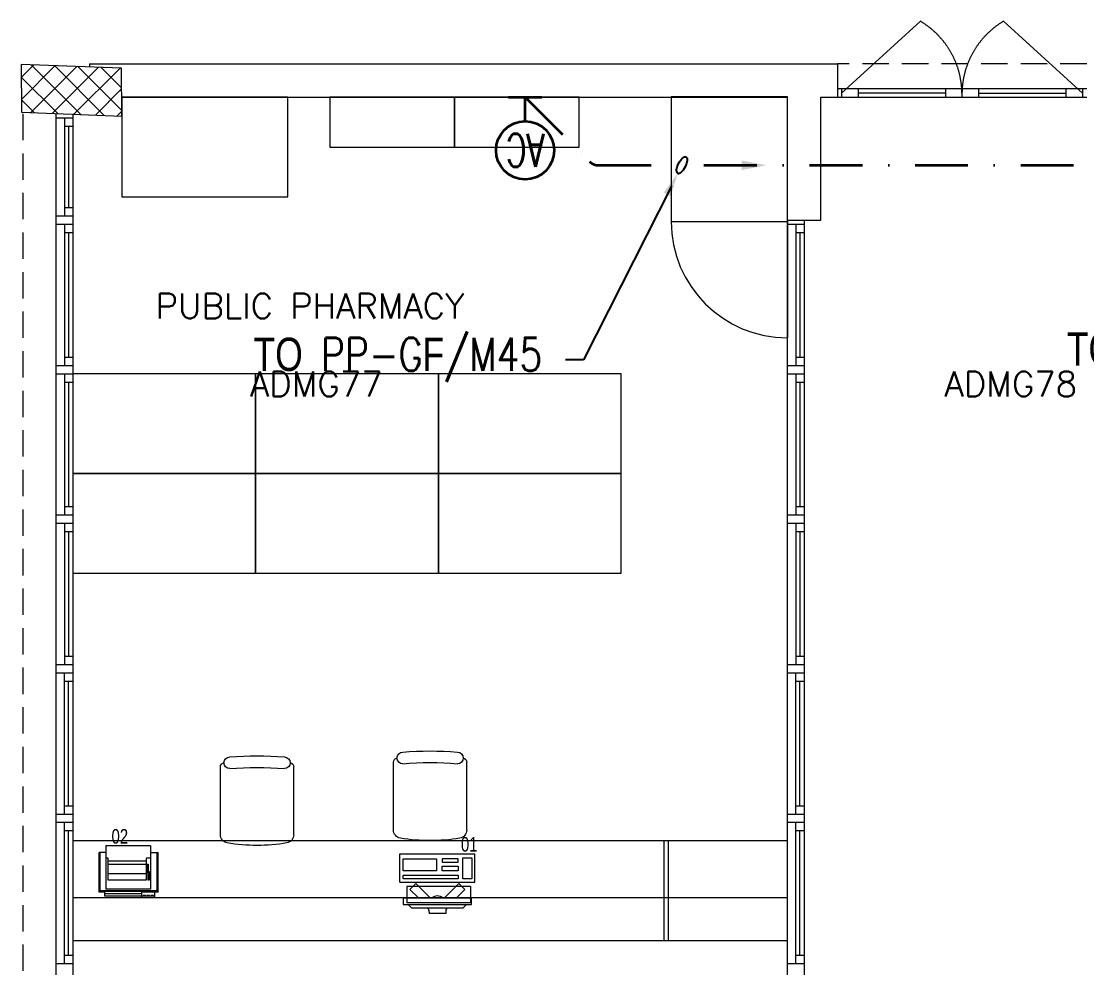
# Model space of a CAD drawing. Header units: inches. Extents: x -12418 to 242017, y -29325 to 19878.
# Drawn here: x -1981 to 4428, y 3363 to 9059 of the extents above; entities that cross this region are included whole.
import ezdxf
from ezdxf import colors
from ezdxf.entities.mleader import LeaderData, LeaderLine
from ezdxf.enums import TextEntityAlignment as Align
from ezdxf.math import Vec2, Vec3

# ---------------------------------------------------------------- set-up
doc = ezdxf.new("R2010")
doc.units = ezdxf.units.IN
doc.header["$LTSCALE"] = 25
doc.header["$MEASUREMENT"] = 0
for name, pattern in [('00-Ground Floor$0$DASHED', [0.75, 0.5, -0.25]), ('00-Ground Floor$0$HIDDEN', [9.525, 6.35, -3.175]), ('DASHDOT', [25.4, 12.7, -6.35, 0, -6.35]), ('HIDDEN', [9.525, 6.35, -3.175])]:
    doc.linetypes.add(name, pattern=pattern)
doc.layers.get('0').update_dxf_attribs({"color": 8})
for name, color, linetype, lineweight in [('00-Ground Floor$0$72_EGR_BASE_TEXT', 252, 'Continuous', 5), ('00-Ground Floor$0$72_EGR_EQP_TAG', 142, 'Continuous', 5), ('00-Ground Floor$0$Aluminum', 251, 'Continuous', 5), ('00-Ground Floor$0$C-HYDR-CTCH', 251, 'Continuous', 5), ('00-Ground Floor$0$Hatch', 254, 'Continuous', 5), ('00-Ground Floor$0$LOADING', 253, 'Continuous', 5), ('00-Ground Floor$0$Proj', 251, 'Continuous', 5), ('00-Ground Floor$0$Walls', 251, 'Continuous', 5), ('E-LITE-CIRC', 6, 'Continuous', 25), ('E-LITE-CLNG-CNDT', 6, 'DASHDOT', 35), ('E-POWR-CIRC-NUMB', 6, 'Continuous', 25), ('E-POWR-CLNG-CNDT', 6, 'DASHDOT', 35), ('E-POWR-FLOR-CNDT @ 100', 6, 'HIDDEN', 25), ('E-POWR-WALL @ 100', 4, 'Continuous', 35)]:
    doc.layers.add(name, color=color, linetype=linetype, lineweight=lineweight)
doc.layers.add('E-POWR-IDEN', color=101, linetype='Continuous')
doc.styles.add('00-Ground Floor$0$SIMPLEX', font='SIMPLEX.shx', dxfattribs={"height": 150})
doc.styles.add('00-Ground Floor$0$X3G_ENTITY_257CFD', font='swisscl.ttf', dxfattribs={"height": 200})
doc.styles.add('DC_Simplex', font='SIMPLEX.shx', dxfattribs={"width": 0.7})

# ---------------------------------------------------------------- blocks, each defined once
blk = doc.blocks.new('00-Ground Floor$0$GF21021-P')
for p, q in [((-0.2207, 0.4756), (-0.2207, 0.0675)), ((0.2205, 0.4756), (0.2205, 0.0675))]:
    blk.add_line(p, q)
for centre, radius, start, end in [((-0.1707, 0.4756), 0.05, 99.63288, 180), ((-0.0001, -0.5295), 1.0695, 80.36712, 99.63288), ((0.1705, 0.4756), 0.05, 0, 80.36712), ((-0.1957, 0.0675), 0.025, 180, 261.47208), ((-0.1643, 0.0425), 0.0351, 90, 270), ((0, 1.8467), 1.7767, 264.69456, 275.30527), ((0.1641, 0.0425), 0.0351, 270, 90), ((0.1955, 0.0675), 0.025, 278.52792, 0), ((0, 1.8314), 1.8314, 264.85322, 275.14698)]:
    blk.add_arc(centre, radius, start, end)
blk = doc.blocks.new('00-Ground Floor$0$Refrigerator')
at = {"layer": '00-Ground Floor$0$LOADING'}
blk.add_line((-146949.8, -95141.2), (-146949.8, -95841.2), dxfattribs=at)
blk.add_lwpolyline([(-147649.8, -94391.2), (-147649.8, -95141.2), (-146949.8, -95141.2), (-146949.8, -94391.2), (-147649.8, -94391.2)], dxfattribs=at)
blk.add_arc((-146949.8, -95141.2), 700, 180, 270, dxfattribs=at)
blk = doc.blocks.new('00-Ground Floor$0$ITPPLT2C-P')
at = {"color": 0}
for p, q in [((0, 0), (0, -0.2262)), ((0.0252, 0), (0, 0)), ((0.0139, 0), (0.0139, -0.2262)), ((0.0252, 0), (0.0139, 0)), ((0.0229, 0.0318), (0.2618, 0.0318)), ((0.0304, 0.0256), (0.0229, 0.0318)), ((0.0229, 0), (0.0229, 0.0318)), ((0.0252, -0.2262), (0.0252, 0)), ((0.0304, -0.3182), (0.0304, 0.0256)), ((0.0304, 0.0256), (0.2618, 0.0256)), ((0.2618, -0.0096), (0.2618, 0.0318)), ((0.0401, -0.2769), (0.0401, -0.0096)), ((0.3, -0.0096), (0.0401, -0.0096)), ((0.0939, -0.2515), (0.0939, -0.0222)), ((0.0939, -0.0222), (0.2274, -0.0222)), ((0.1321, -0.2515), (0.1321, -0.0222)), ((0.1894, -0.2515), (0.1894, -0.0222)), ((0.2082, -0.2515), (0.2082, -0.0222)), ((0.2274, -0.0222), (0.2274, -0.0096)), ((0.3, -0.2769), (0.3, -0.0096)), ((-0.0091, -0.2262), (0.0267, -0.2262)), ((-0.0091, -0.3023), (-0.0091, -0.2262)), ((-0.0087, -0.2262), (0.0236, -0.2262)), ((-0.0087, -0.3023), (-0.0087, -0.2262)), ((0, -0.2262), (0.0252, -0.2262)), ((0.0023, -0.2495), (0.0023, -0.2334)), ((0.0023, -0.2334), (0.0045, -0.2334)), ((0.0045, -0.2495), (0.0023, -0.2495)), ((0.0023, -0.2721), (0.0023, -0.2562)), ((0.0023, -0.2562), (0.0045, -0.2562)), ((0.0045, -0.2334), (0.0045, -0.2495)), ((0.0045, -0.2562), (0.0045, -0.2721)), ((0.0139, -0.2262), (0.0252, -0.2262)), ((0.0236, -0.2262), (0.0236, -0.3023)), ((0.0267, -0.2262), (0.0267, -0.3023)), ((0.2274, -0.2515), (0.0939, -0.2515)), ((0.2274, -0.2769), (0.2274, -0.2515)), ((0.0267, -0.3023), (-0.0091, -0.3023)), ((0.0236, -0.3023), (-0.0087, -0.3023)), ((0.0045, -0.2721), (0.0023, -0.2721)), ((0.0023, -0.295), (0.0023, -0.2793)), ((0.0023, -0.2793), (0.0045, -0.2793)), ((0.0045, -0.295), (0.0023, -0.295)), ((0.0045, -0.2793), (0.0045, -0.295)), ((0.0229, -0.3246), (0.0229, -0.3023)), ((0.0304, -0.3182), (0.0229, -0.3246)), ((0.0304, -0.3182), (0.2618, -0.3182)), ((0.3, -0.2769), (0.0401, -0.2769)), ((0.0947, -0.2701), (0.0947, -0.2641)), ((0.0947, -0.2641), (0.1395, -0.2641)), ((0.1457, -0.2701), (0.0947, -0.2701)), ((0.1395, -0.2575), (0.19, -0.2575)), ((0.1395, -0.2641), (0.1395, -0.2575)), ((0.19, -0.2641), (0.1457, -0.2641)), ((0.1457, -0.2641), (0.1457, -0.2701)), ((0.19, -0.2575), (0.19, -0.2641)), ((0.2618, -0.2769), (0.2618, -0.3246)), ((0.0229, -0.3246), (0.2618, -0.3246))]:
    blk.add_line(p, q, dxfattribs=at)
blk = doc.blocks.new('00-Ground Floor$0$ITCWLS1-P')
at = {"layer": '00-Ground Floor$0$LOADING'}
for p, q in [((-0.17, 0.45), (-0.17, 0)), ((-0.17, 0.45), (0, 0.45)), ((0, 0.45), (0, 0)), ((-0.3251, 0.38, 0), (-0.3051, 0.4, 0)), ((-0.2651, 0.43, 0), (-0.3051, 0.43, 0)), ((-0.3051, 0.43, 0), (-0.3051, 0.02, 0)), ((-0.197, 0.4094), (-0.295, 0.4094)), ((-0.295, 0.0264), (-0.295, 0.4094)), ((-0.2651, 0.43, 0), (-0.2651, 0.02, 0)), ((-0.197, 0.0264), (-0.197, 0.4094)), ((-0.1496, 0.4305), (-0.1291, 0.4305)), ((-0.1291, 0.4305), (-0.1291, 0.4089)), ((-0.3251, 0.38, 0), (-0.3251, 0.07, 0)), ((-0.3503, 0.275), (-0.3596, 0.275)), ((-0.3596, 0.175), (-0.3596, 0.275)), ((-0.3503, 0.175), (-0.3596, 0.175)), ((-0.3251, 0.07, 0), (-0.3051, 0.05, 0)), ((-0.3051, 0.02, 0), (-0.2651, 0.02, 0)), ((-0.197, 0.0264), (-0.295, 0.0264)), ((-0.17, 0), (0, 0))]:
    blk.add_line(p, q, dxfattribs=at)
at = {"layer": '00-Ground Floor$0$LOADING', "extrusion": (2.48281e-10, 3.18408e-10, -1)}
for p, q in [((-0.2651, 0.3395), (-0.2144, 0.3902)), ((-0.1791, 0.3548), (-0.2144, 0.3902)), ((-0.2651, 0.2688), (-0.1791, 0.3548))]:
    blk.add_line(p, q, dxfattribs=at)
at = {"layer": '00-Ground Floor$0$LOADING', "extrusion": (2.48281e-10, -3.18408e-10, -1)}
for p, q in [((-0.2651, 0.1812), (-0.1791, 0.0952)), ((-0.2651, 0.1105), (-0.2144, 0.0598)), ((-0.1791, 0.0952), (-0.2144, 0.0598))]:
    blk.add_line(p, q, dxfattribs=at)
at = {"layer": '00-Ground Floor$0$LOADING'}
for points in [[(-0.1291, 0.4089), (-0.1291, 0.1), (-0.1496, 0.1), (-0.1496, 0.4305)], [(-0.1496, 0.1), (-0.1496, 0.1), (-0.1496, 0.1), (-0.1496, 0.1), (-0.1496, 0.1), (-0.1496, 0.1), (-0.1496, 0.1), (-0.1496, 0.1), (-0.1496, 0.1)], [(-0.1496, 0.1), (-0.1496, 0.1), (-0.1496, 0.1), (-0.1496, 0.1), (-0.1496, 0.1), (-0.1496, 0.1), (-0.1496, 0.1), (-0.1496, 0.1), (-0.1496, 0.1), (-0.1496, 0.1), (-0.1496, 0.1), (-0.1496, 0.1), (-0.1496, 0.1), (-0.1496, 0.1), (-0.1496, 0.1), (-0.1496, 0.1), (-0.1496, 0.1), (-0.1496, 0.1)], [(-0.1496, 0.1), (-0.1496, 0.1), (-0.1496, 0.1), (-0.1496, 0.1), (-0.1496, 0.1), (-0.1496, 0.1), (-0.1496, 0.1), (-0.1496, 0.1), (-0.1496, 0.1), (-0.1496, 0.1)], [(-0.1496, 0.1), (-0.1496, 0.1), (-0.1496, 0.1), (-0.1496, 0.1), (-0.1496, 0.1), (-0.1496, 0.1), (-0.1496, 0.1)], [(-0.1496, 0.1), (-0.1496, 0.1), (-0.1496, 0.1), (-0.1496, 0.1), (-0.1496, 0.1), (-0.1496, 0.1), (-0.1496, 0.1), (-0.1496, 0.1), (-0.1496, 0.1), (-0.1496, 0.1)], [(-0.1496, 0.1), (-0.1496, 0.1), (-0.1496, 0.1), (-0.1496, 0.1), (-0.1496, 0.1), (-0.1496, 0.1), (-0.1496, 0.1), (-0.1496, 0.1), (-0.1496, 0.1), (-0.1496, 0.1), (-0.1496, 0.1), (-0.1496, 0.1), (-0.1496, 0.1), (-0.1496, 0.1), (-0.1496, 0.1)], [(-0.1496, 0.1), (-0.1496, 0.1), (-0.1496, 0.1), (-0.1496, 0.1), (-0.1496, 0.1), (-0.1496, 0.1), (-0.1496, 0.1), (-0.1496, 0.1), (-0.1496, 0.1), (-0.1496, 0.1)], [(-0.1496, 0.1), (-0.1496, 0.1), (-0.1496, 0.1), (-0.1496, 0.1), (-0.1496, 0.1), (-0.1496, 0.1), (-0.1496, 0.1), (-0.1496, 0.1), (-0.1496, 0.1), (-0.1496, 0.1)], [(-0.1496, 0.1), (-0.1496, 0.1), (-0.1496, 0.1), (-0.1496, 0.1), (-0.1496, 0.1), (-0.1496, 0.1), (-0.1496, 0.1), (-0.1496, 0.1), (-0.1496, 0.1), (-0.1496, 0.1), (-0.1496, 0.1), (-0.1496, 0.1), (-0.1496, 0.1), (-0.1496, 0.1), (-0.1496, 0.1), (-0.1496, 0.1), (-0.1496, 0.1), (-0.1496, 0.1), (-0.1496, 0.1), (-0.1496, 0.1), (-0.1496, 0.1), (-0.1496, 0.1), (-0.1496, 0.1), (-0.1496, 0.1), (-0.1496, 0.1), (-0.1496, 0.1), (-0.1496, 0.1), (-0.1496, 0.1), (-0.1496, 0.1), (-0.1496, 0.1), (-0.1496, 0.1), (-0.1496, 0.1), (-0.1496, 0.1), (-0.1496, 0.1), (-0.1496, 0.1), (-0.1496, 0.1), (-0.1496, 0.1), (-0.1496, 0.1), (-0.1496, 0.1), (-0.1496, 0.1), (-0.1496, 0.1), (-0.1496, 0.1), (-0.1496, 0.1), (-0.1496, 0.1), (-0.1496, 0.1), (-0.1496, 0.1), (-0.1496, 0.1), (-0.1496, 0.1), (-0.1496, 0.1), (-0.1496, 0.1), (-0.1496, 0.1), (-0.1496, 0.1), (-0.1496, 0.1), (-0.1496, 0.1)], [(-0.1496, 0.1), (-0.1496, 0.1), (-0.1496, 0.1), (-0.1496, 0.1), (-0.1496, 0.1), (-0.1496, 0.1), (-0.1496, 0.1), (-0.1496, 0.1), (-0.1496, 0.1), (-0.1496, 0.1), (-0.1496, 0.1), (-0.1496, 0.1), (-0.1496, 0.1), (-0.1496, 0.1), (-0.1496, 0.1), (-0.1496, 0.1), (-0.1496, 0.1), (-0.1496, 0.1), (-0.1496, 0.1), (-0.1496, 0.1), (-0.1496, 0.1), (-0.1496, 0.1), (-0.1496, 0.1), (-0.1496, 0.1), (-0.1496, 0.1), (-0.1496, 0.1), (-0.1496, 0.1), (-0.1496, 0.1), (-0.1496, 0.1), (-0.1496, 0.1), (-0.1496, 0.1), (-0.1496, 0.1), (-0.1496, 0.1), (-0.1496, 0.1), (-0.1496, 0.1), (-0.1496, 0.1), (-0.1496, 0.1), (-0.1496, 0.1), (-0.1496, 0.1), (-0.1496, 0.1), (-0.1496, 0.1), (-0.1496, 0.1), (-0.1496, 0.1), (-0.1496, 0.1), (-0.1496, 0.1), (-0.1496, 0.1), (-0.1496, 0.1), (-0.1496, 0.1), (-0.1496, 0.1), (-0.1496, 0.1), (-0.1496, 0.1), (-0.1496, 0.1), (-0.1496, 0.1), (-0.1496, 0.1), (-0.1496, 0.1), (-0.1496, 0.1), (-0.1496, 0.1), (-0.1496, 0.1), (-0.1496, 0.1), (-0.1496, 0.1), (-0.1496, 0.1), (-0.1496, 0.1), (-0.1496, 0.1), (-0.1496, 0.1), (-0.1496, 0.1), (-0.1496, 0.1), (-0.1496, 0.1), (-0.1496, 0.1), (-0.1496, 0.1), (-0.1496, 0.1), (-0.1496, 0.1), (-0.1496, 0.1), (-0.1496, 0.1), (-0.1496, 0.1), (-0.1496, 0.1), (-0.1496, 0.1), (-0.1496, 0.1), (-0.1496, 0.1), (-0.1496, 0.1), (-0.1496, 0.1), (-0.1496, 0.1), (-0.1496, 0.1), (-0.1496, 0.1), (-0.1496, 0.1), (-0.1496, 0.1), (-0.1496, 0.1), (-0.1496, 0.1), (-0.1496, 0.1), (-0.1496, 0.1)], [(-0.1496, 0.1), (-0.1496, 0.1), (-0.1496, 0.1), (-0.1496, 0.1), (-0.1496, 0.1), (-0.1496, 0.1), (-0.1496, 0.1), (-0.1496, 0.1), (-0.1496, 0.1), (-0.1496, 0.1), (-0.1496, 0.1), (-0.1496, 0.1)], [(-0.1496, 0.1), (-0.1496, 0.1), (-0.1496, 0.1), (-0.1496, 0.1), (-0.1496, 0.1), (-0.1496, 0.1), (-0.1496, 0.1)], [(-0.1496, 0.1), (-0.1496, 0.1), (-0.1496, 0.1), (-0.1496, 0.1), (-0.1496, 0.1), (-0.1496, 0.1), (-0.1496, 0.1), (-0.1496, 0.1), (-0.1496, 0.1), (-0.1496, 0.1), (-0.1496, 0.1), (-0.1496, 0.1), (-0.1496, 0.1), (-0.1496, 0.1), (-0.1496, 0.1), (-0.1496, 0.1), (-0.1496, 0.1)], [(-0.1496, 0.1), (-0.1496, 0.1), (-0.1496, 0.1), (-0.1496, 0.1), (-0.1496, 0.1), (-0.1496, 0.1), (-0.1496, 0.1), (-0.1496, 0.1), (-0.1496, 0.1), (-0.1496, 0.1), (-0.1496, 0.1), (-0.1496, 0.1), (-0.1496, 0.1), (-0.1496, 0.1), (-0.1496, 0.1), (-0.1496, 0.1), (-0.1496, 0.1), (-0.1496, 0.1), (-0.1496, 0.1), (-0.1496, 0.1), (-0.1496, 0.1), (-0.1496, 0.1), (-0.1496, 0.1), (-0.1496, 0.1), (-0.1496, 0.1), (-0.1496, 0.1), (-0.1496, 0.1), (-0.1496, 0.1), (-0.1496, 0.1), (-0.1496, 0.1), (-0.1496, 0.1), (-0.1496, 0.1), (-0.1496, 0.1), (-0.1496, 0.1), (-0.1496, 0.1), (-0.1496, 0.1), (-0.1496, 0.1), (-0.1496, 0.1), (-0.1496, 0.1), (-0.1496, 0.1), (-0.1496, 0.1), (-0.1496, 0.1), (-0.1496, 0.1), (-0.1496, 0.1), (-0.1496, 0.1), (-0.1496, 0.1), (-0.1496, 0.1), (-0.1496, 0.1), (-0.1496, 0.1), (-0.1496, 0.1), (-0.1496, 0.1), (-0.1496, 0.1), (-0.1496, 0.1), (-0.1496, 0.1), (-0.1496, 0.1), (-0.1496, 0.1), (-0.1496, 0.1), (-0.1496, 0.1), (-0.1496, 0.1), (-0.1496, 0.1), (-0.1496, 0.1), (-0.1496, 0.1), (-0.1496, 0.1), (-0.1496, 0.1), (-0.1496, 0.1), (-0.1496, 0.1), (-0.1496, 0.1), (-0.1496, 0.1), (-0.1496, 0.1), (-0.1496, 0.1), (-0.1496, 0.1), (-0.1496, 0.1), (-0.1496, 0.1), (-0.1496, 0.1), (-0.1496, 0.1), (-0.1496, 0.1), (-0.1496, 0.1), (-0.1496, 0.1), (-0.1496, 0.1), (-0.1496, 0.1), (-0.1496, 0.1), (-0.1496, 0.1), (-0.1496, 0.1), (-0.1496, 0.1), (-0.1496, 0.1), (-0.1496, 0.1), (-0.1496, 0.1), (-0.1496, 0.1), (-0.1496, 0.1), (-0.1496, 0.1), (-0.1496, 0.1), (-0.1496, 0.1), (-0.1496, 0.1), (-0.1496, 0.1), (-0.1496, 0.1), (-0.1496, 0.1), (-0.1496, 0.1), (-0.1496, 0.1), (-0.1496, 0.1), (-0.1496, 0.1), (-0.1496, 0.1), (-0.1496, 0.1), (-0.1496, 0.1), (-0.1496, 0.1), (-0.1496, 0.1), (-0.1496, 0.1), (-0.1496, 0.1), (-0.1496, 0.1), (-0.1496, 0.1), (-0.1496, 0.1), (-0.1496, 0.1)], [(-0.1496, 0.1), (-0.1496, 0.1), (-0.1496, 0.1), (-0.1496, 0.1), (-0.1496, 0.1), (-0.1496, 0.1), (-0.1496, 0.1), (-0.1496, 0.1)]]:
    blk.add_lwpolyline(points, dxfattribs=at)
for points in [[(-0.1019, 0.4305), (-0.0304, 0.4305), (-0.0304, 0.2294), (-0.1019, 0.2294)], [(-0.1019, 0.1954), (-0.0747, 0.1954), (-0.0747, 0.1), (-0.1019, 0.1)], [(-0.0304, 0.1954), (-0.0508, 0.1954), (-0.0508, 0.1), (-0.0304, 0.1)], [(-0.1496, 0.1), (-0.1496, 0.1), (-0.1496, 0.1), (-0.1496, 0.1), (-0.1496, 0.1), (-0.1496, 0.1), (-0.1496, 0.1), (-0.1496, 0.1), (-0.1496, 0.1), (-0.1496, 0.1), (-0.1496, 0.1), (-0.1496, 0.1), (-0.1496, 0.1), (-0.1496, 0.1), (-0.1496, 0.1), (-0.1496, 0.1), (-0.1496, 0.1), (-0.1496, 0.1), (-0.1496, 0.1), (-0.1496, 0.1), (-0.1496, 0.1), (-0.1496, 0.1), (-0.1496, 0.1), (-0.1496, 0.1), (-0.1496, 0.1), (-0.1496, 0.1), (-0.1496, 0.1), (-0.1496, 0.1), (-0.1496, 0.1), (-0.1496, 0.1), (-0.1496, 0.1), (-0.1496, 0.1), (-0.1496, 0.1), (-0.1496, 0.1), (-0.1496, 0.1), (-0.1496, 0.1), (-0.1496, 0.1), (-0.1496, 0.1), (-0.1496, 0.1), (-0.1496, 0.1), (-0.1496, 0.1), (-0.1496, 0.1), (-0.1496, 0.1), (-0.1496, 0.1), (-0.1496, 0.1), (-0.1496, 0.1), (-0.1496, 0.1), (-0.1496, 0.1), (-0.1496, 0.1), (-0.1496, 0.1), (-0.1496, 0.1), (-0.1496, 0.1), (-0.1496, 0.1), (-0.1496, 0.1), (-0.1496, 0.1), (-0.1496, 0.1), (-0.1496, 0.1), (-0.1496, 0.1), (-0.1496, 0.1), (-0.1496, 0.1), (-0.1496, 0.1), (-0.1496, 0.1), (-0.1496, 0.1), (-0.1496, 0.1), (-0.1496, 0.1), (-0.1496, 0.1), (-0.1496, 0.1), (-0.1496, 0.1), (-0.1496, 0.1), (-0.1496, 0.1), (-0.1496, 0.1), (-0.1496, 0.1), (-0.1496, 0.1), (-0.1496, 0.1), (-0.1496, 0.1), (-0.1496, 0.1), (-0.1496, 0.1), (-0.1496, 0.1), (-0.1496, 0.1), (-0.1496, 0.1), (-0.1496, 0.1), (-0.1496, 0.1), (-0.1496, 0.1), (-0.1496, 0.1), (-0.1496, 0.1), (-0.1496, 0.1), (-0.1496, 0.1), (-0.1496, 0.1), (-0.1496, 0.1), (-0.1496, 0.1), (-0.1496, 0.1), (-0.1496, 0.1), (-0.1496, 0.1), (-0.1496, 0.1), (-0.1496, 0.1), (-0.1496, 0.1), (-0.1496, 0.1), (-0.1496, 0.1), (-0.1496, 0.1), (-0.1496, 0.1), (-0.1496, 0.1), (-0.1496, 0.1), (-0.1496, 0.1), (-0.1496, 0.1), (-0.1496, 0.1), (-0.1496, 0.1), (-0.1496, 0.1), (-0.1496, 0.1), (-0.1496, 0.1), (-0.1496, 0.1), (-0.1496, 0.1), (-0.1496, 0.1), (-0.1496, 0.1), (-0.1496, 0.1), (-0.1496, 0.1), (-0.1496, 0.1), (-0.1496, 0.1), (-0.1496, 0.1), (-0.1496, 0.1), (-0.1496, 0.1), (-0.1496, 0.1), (-0.1496, 0.1), (-0.1496, 0.1), (-0.1496, 0.1), (-0.1496, 0.1), (-0.1496, 0.1), (-0.1496, 0.1), (-0.1496, 0.1), (-0.1496, 0.1), (-0.1496, 0.1), (-0.1496, 0.1), (-0.1496, 0.1), (-0.1496, 0.1), (-0.1496, 0.1), (-0.1496, 0.1), (-0.1496, 0.1), (-0.1496, 0.1), (-0.1496, 0.1), (-0.1496, 0.1), (-0.1496, 0.1), (-0.1496, 0.1), (-0.1496, 0.1), (-0.1496, 0.1), (-0.1496, 0.1), (-0.1496, 0.1), (-0.1496, 0.1), (-0.1496, 0.1), (-0.1496, 0.1), (-0.1496, 0.1), (-0.1496, 0.1), (-0.1496, 0.1), (-0.1496, 0.1), (-0.1496, 0.1), (-0.1496, 0.1), (-0.1496, 0.1), (-0.1496, 0.1), (-0.1496, 0.1), (-0.1496, 0.1), (-0.1496, 0.1), (-0.1496, 0.1), (-0.1496, 0.1), (-0.1496, 0.1), (-0.1496, 0.1), (-0.1496, 0.1), (-0.1496, 0.1), (-0.1496, 0.1), (-0.1496, 0.1), (-0.1496, 0.1), (-0.1496, 0.1), (-0.1496, 0.1), (-0.1496, 0.1), (-0.1496, 0.1), (-0.1496, 0.1), (-0.1496, 0.1), (-0.1496, 0.1), (-0.1496, 0.1), (-0.1496, 0.1), (-0.1496, 0.1), (-0.1496, 0.1), (-0.1496, 0.1), (-0.1496, 0.1), (-0.1496, 0.1), (-0.1496, 0.1), (-0.1496, 0.1), (-0.1496, 0.1), (-0.1496, 0.1), (-0.1496, 0.1), (-0.1496, 0.1), (-0.1496, 0.1), (-0.1496, 0.1), (-0.1496, 0.1), (-0.1496, 0.1), (-0.1496, 0.1), (-0.1496, 0.1), (-0.1496, 0.1), (-0.1496, 0.1), (-0.1496, 0.1), (-0.1496, 0.1), (-0.1496, 0.1), (-0.1496, 0.1), (-0.1496, 0.1), (-0.1496, 0.1), (-0.1496, 0.1), (-0.1496, 0.1), (-0.1496, 0.1), (-0.1496, 0.1), (-0.1496, 0.1), (-0.1496, 0.1), (-0.1496, 0.1), (-0.1496, 0.1), (-0.1496, 0.1), (-0.1496, 0.1), (-0.1496, 0.1), (-0.1496, 0.1), (-0.1496, 0.1), (-0.1496, 0.1), (-0.1496, 0.1), (-0.1496, 0.1), (-0.1496, 0.1), (-0.1496, 0.1), (-0.1496, 0.1), (-0.1496, 0.1), (-0.1496, 0.1), (-0.1496, 0.1), (-0.1496, 0.1), (-0.1496, 0.1), (-0.1496, 0.1), (-0.1496, 0.1), (-0.1496, 0.1), (-0.1496, 0.1), (-0.1496, 0.1), (-0.1496, 0.1), (-0.1496, 0.1), (-0.1496, 0.1), (-0.1496, 0.1), (-0.1496, 0.1), (-0.1496, 0.1), (-0.1496, 0.1), (-0.1496, 0.1), (-0.1496, 0.1), (-0.1496, 0.1), (-0.1496, 0.1), (-0.1496, 0.1), (-0.1496, 0.1), (-0.1496, 0.1), (-0.1496, 0.1), (-0.1496, 0.1), (-0.1496, 0.1), (-0.1496, 0.1), (-0.1496, 0.1), (-0.1496, 0.1), (-0.1496, 0.1), (-0.1496, 0.1), (-0.1496, 0.1), (-0.1496, 0.1), (-0.1496, 0.1), (-0.1496, 0.1), (-0.1496, 0.1), (-0.1496, 0.1), (-0.1496, 0.1), (-0.1496, 0.1), (-0.1496, 0.1), (-0.1496, 0.1), (-0.1496, 0.1), (-0.1496, 0.1), (-0.1496, 0.1), (-0.1496, 0.1), (-0.1496, 0.1), (-0.1496, 0.1), (-0.1496, 0.1), (-0.1496, 0.1), (-0.1496, 0.1), (-0.1496, 0.1), (-0.1496, 0.1), (-0.1496, 0.1), (-0.1496, 0.1), (-0.1496, 0.1)], [(-0.1496, 0.1), (-0.1496, 0.1), (-0.1496, 0.1), (-0.1496, 0.1), (-0.1496, 0.1), (-0.1496, 0.1), (-0.1496, 0.1), (-0.1496, 0.1), (-0.1496, 0.1), (-0.1496, 0.1), (-0.1496, 0.1), (-0.1496, 0.1), (-0.1496, 0.1), (-0.1496, 0.1), (-0.1496, 0.1), (-0.1496, 0.1), (-0.1496, 0.1), (-0.1496, 0.1), (-0.1496, 0.1), (-0.1496, 0.1), (-0.1496, 0.1), (-0.1496, 0.1), (-0.1496, 0.1), (-0.1496, 0.1), (-0.1496, 0.1), (-0.1496, 0.1), (-0.1496, 0.1), (-0.1496, 0.1), (-0.1496, 0.1), (-0.1496, 0.1), (-0.1496, 0.1), (-0.1496, 0.1), (-0.1496, 0.1), (-0.1496, 0.1), (-0.1496, 0.1), (-0.1496, 0.1), (-0.1496, 0.1), (-0.1496, 0.1), (-0.1496, 0.1), (-0.1496, 0.1), (-0.1496, 0.1), (-0.1496, 0.1), (-0.1496, 0.1), (-0.1496, 0.1), (-0.1496, 0.1), (-0.1496, 0.1), (-0.1496, 0.1), (-0.1496, 0.1), (-0.1496, 0.1), (-0.1496, 0.1), (-0.1496, 0.1), (-0.1496, 0.1), (-0.1496, 0.1), (-0.1496, 0.1), (-0.1496, 0.1), (-0.1496, 0.1), (-0.1496, 0.1), (-0.1496, 0.1), (-0.1496, 0.1), (-0.1496, 0.1), (-0.1496, 0.1), (-0.1496, 0.1), (-0.1496, 0.1), (-0.1496, 0.1), (-0.1496, 0.1), (-0.1496, 0.1), (-0.1496, 0.1), (-0.1496, 0.1), (-0.1496, 0.1), (-0.1496, 0.1), (-0.1496, 0.1), (-0.1496, 0.1), (-0.1496, 0.1), (-0.1496, 0.1), (-0.1496, 0.1), (-0.1496, 0.1), (-0.1496, 0.1), (-0.1496, 0.1), (-0.1496, 0.1), (-0.1496, 0.1), (-0.1496, 0.1), (-0.1496, 0.1), (-0.1496, 0.1), (-0.1496, 0.1), (-0.1496, 0.1), (-0.1496, 0.1), (-0.1496, 0.1), (-0.1496, 0.1), (-0.1496, 0.1), (-0.1496, 0.1), (-0.1496, 0.1), (-0.1496, 0.1), (-0.1496, 0.1), (-0.1496, 0.1), (-0.1496, 0.1), (-0.1496, 0.1), (-0.1496, 0.1), (-0.1496, 0.1), (-0.1496, 0.1), (-0.1496, 0.1), (-0.1496, 0.1), (-0.1496, 0.1), (-0.1496, 0.1), (-0.1496, 0.1), (-0.1496, 0.1), (-0.1496, 0.1), (-0.1496, 0.1), (-0.1496, 0.1), (-0.1496, 0.1), (-0.1496, 0.1), (-0.1496, 0.1), (-0.1496, 0.1), (-0.1496, 0.1), (-0.1496, 0.1), (-0.1496, 0.1), (-0.1496, 0.1), (-0.1496, 0.1), (-0.1496, 0.1), (-0.1496, 0.1), (-0.1496, 0.1), (-0.1496, 0.1), (-0.1496, 0.1), (-0.1496, 0.1), (-0.1496, 0.1), (-0.1496, 0.1), (-0.1496, 0.1), (-0.1496, 0.1), (-0.1496, 0.1), (-0.1496, 0.1), (-0.1496, 0.1), (-0.1496, 0.1), (-0.1496, 0.1), (-0.1496, 0.1), (-0.1496, 0.1), (-0.1496, 0.1), (-0.1496, 0.1), (-0.1496, 0.1), (-0.1496, 0.1), (-0.1496, 0.1), (-0.1496, 0.1), (-0.1496, 0.1), (-0.1496, 0.1), (-0.1496, 0.1), (-0.1496, 0.1), (-0.1496, 0.1), (-0.1496, 0.1), (-0.1496, 0.1), (-0.1496, 0.1), (-0.1496, 0.1), (-0.1496, 0.1), (-0.1496, 0.1), (-0.1496, 0.1), (-0.1496, 0.1), (-0.1496, 0.1), (-0.1496, 0.1), (-0.1496, 0.1), (-0.1496, 0.1), (-0.1496, 0.1), (-0.1496, 0.1), (-0.1496, 0.1), (-0.1496, 0.1), (-0.1496, 0.1), (-0.1496, 0.1), (-0.1496, 0.1), (-0.1496, 0.1), (-0.1496, 0.1), (-0.1496, 0.1), (-0.1496, 0.1), (-0.1496, 0.1), (-0.1496, 0.1), (-0.1496, 0.1), (-0.1496, 0.1), (-0.1496, 0.1), (-0.1496, 0.1), (-0.1496, 0.1), (-0.1496, 0.1), (-0.1496, 0.1), (-0.1496, 0.1), (-0.1496, 0.1), (-0.1496, 0.1), (-0.1496, 0.1), (-0.1496, 0.1), (-0.1496, 0.1), (-0.1496, 0.1), (-0.1496, 0.1), (-0.1496, 0.1), (-0.1496, 0.1), (-0.1496, 0.1), (-0.1496, 0.1), (-0.1496, 0.1), (-0.1496, 0.1), (-0.1496, 0.1), (-0.1496, 0.1), (-0.1496, 0.1), (-0.1496, 0.1), (-0.1496, 0.1), (-0.1496, 0.1), (-0.1496, 0.1), (-0.1496, 0.1), (-0.1496, 0.1), (-0.1496, 0.1), (-0.1496, 0.1), (-0.1496, 0.1), (-0.1496, 0.1), (-0.1496, 0.1), (-0.1496, 0.1), (-0.1496, 0.1), (-0.1496, 0.1), (-0.1496, 0.1), (-0.1496, 0.1), (-0.1496, 0.1), (-0.1496, 0.1), (-0.1496, 0.1), (-0.1496, 0.1)], [(-0.1496, 0.1), (-0.1496, 0.1), (-0.1496, 0.1), (-0.1496, 0.1), (-0.1496, 0.1), (-0.1496, 0.1), (-0.1496, 0.1), (-0.1496, 0.1), (-0.1496, 0.1), (-0.1496, 0.1), (-0.1496, 0.1), (-0.1496, 0.1), (-0.1496, 0.1), (-0.1496, 0.1), (-0.1496, 0.1), (-0.1496, 0.1), (-0.1496, 0.1), (-0.1496, 0.1), (-0.1496, 0.1), (-0.1496, 0.1), (-0.1496, 0.1), (-0.1496, 0.1), (-0.1496, 0.1), (-0.1496, 0.1), (-0.1496, 0.1), (-0.1496, 0.1), (-0.1496, 0.1), (-0.1496, 0.1), (-0.1496, 0.1), (-0.1496, 0.1), (-0.1496, 0.1), (-0.1496, 0.1), (-0.1496, 0.1), (-0.1496, 0.1), (-0.1496, 0.1), (-0.1496, 0.1), (-0.1496, 0.1), (-0.1496, 0.1), (-0.1496, 0.1), (-0.1496, 0.1), (-0.1496, 0.1), (-0.1496, 0.1), (-0.1496, 0.1), (-0.1496, 0.1), (-0.1496, 0.1), (-0.1496, 0.1), (-0.1496, 0.1), (-0.1496, 0.1), (-0.1496, 0.1), (-0.1496, 0.1), (-0.1496, 0.1), (-0.1496, 0.1), (-0.1496, 0.1), (-0.1496, 0.1), (-0.1496, 0.1), (-0.1496, 0.1), (-0.1496, 0.1), (-0.1496, 0.1), (-0.1496, 0.1), (-0.1496, 0.1), (-0.1496, 0.1), (-0.1496, 0.1), (-0.1496, 0.1), (-0.1496, 0.1), (-0.1496, 0.1), (-0.1496, 0.1), (-0.1496, 0.1), (-0.1496, 0.1), (-0.1496, 0.1), (-0.1496, 0.1), (-0.1496, 0.1), (-0.1496, 0.1), (-0.1496, 0.1), (-0.1496, 0.1), (-0.1496, 0.1), (-0.1496, 0.1), (-0.1496, 0.1), (-0.1496, 0.1), (-0.1496, 0.1), (-0.1496, 0.1), (-0.1496, 0.1), (-0.1496, 0.1), (-0.1496, 0.1), (-0.1496, 0.1), (-0.1496, 0.1), (-0.1496, 0.1), (-0.1496, 0.1), (-0.1496, 0.1), (-0.1496, 0.1), (-0.1496, 0.1), (-0.1496, 0.1), (-0.1496, 0.1), (-0.1496, 0.1), (-0.1496, 0.1), (-0.1496, 0.1), (-0.1496, 0.1), (-0.1496, 0.1), (-0.1496, 0.1), (-0.1496, 0.1), (-0.1496, 0.1), (-0.1496, 0.1), (-0.1496, 0.1), (-0.1496, 0.1), (-0.1496, 0.1), (-0.1496, 0.1), (-0.1496, 0.1), (-0.1496, 0.1), (-0.1496, 0.1), (-0.1496, 0.1), (-0.1496, 0.1), (-0.1496, 0.1), (-0.1496, 0.1), (-0.1496, 0.1), (-0.1496, 0.1), (-0.1496, 0.1), (-0.1496, 0.1), (-0.1496, 0.1), (-0.1496, 0.1), (-0.1496, 0.1), (-0.1496, 0.1), (-0.1496, 0.1), (-0.1496, 0.1), (-0.1496, 0.1), (-0.1496, 0.1), (-0.1496, 0.1), (-0.1496, 0.1), (-0.1496, 0.1), (-0.1496, 0.1), (-0.1496, 0.1), (-0.1496, 0.1), (-0.1496, 0.1), (-0.1496, 0.1), (-0.1496, 0.1), (-0.1496, 0.1), (-0.1496, 0.1), (-0.1496, 0.1), (-0.1496, 0.1), (-0.1496, 0.1), (-0.1496, 0.1), (-0.1496, 0.1), (-0.1496, 0.1), (-0.1496, 0.1), (-0.1496, 0.1), (-0.1496, 0.1), (-0.1496, 0.1), (-0.1496, 0.1), (-0.1496, 0.1), (-0.1496, 0.1), (-0.1496, 0.1), (-0.1496, 0.1), (-0.1496, 0.1), (-0.1496, 0.1), (-0.1496, 0.1), (-0.1496, 0.1), (-0.1496, 0.1), (-0.1496, 0.1), (-0.1496, 0.1), (-0.1496, 0.1), (-0.1496, 0.1), (-0.1496, 0.1), (-0.1496, 0.1), (-0.1496, 0.1), (-0.1496, 0.1), (-0.1496, 0.1), (-0.1496, 0.1), (-0.1496, 0.1), (-0.1496, 0.1), (-0.1496, 0.1), (-0.1496, 0.1), (-0.1496, 0.1), (-0.1496, 0.1), (-0.1496, 0.1), (-0.1496, 0.1), (-0.1496, 0.1), (-0.1496, 0.1), (-0.1496, 0.1), (-0.1496, 0.1), (-0.1496, 0.1), (-0.1496, 0.1), (-0.1496, 0.1), (-0.1496, 0.1), (-0.1496, 0.1), (-0.1496, 0.1), (-0.1496, 0.1), (-0.1496, 0.1), (-0.1496, 0.1), (-0.1496, 0.1), (-0.1496, 0.1), (-0.1496, 0.1), (-0.1496, 0.1), (-0.1496, 0.1), (-0.1496, 0.1), (-0.1496, 0.1), (-0.1496, 0.1), (-0.1496, 0.1), (-0.1496, 0.1), (-0.1496, 0.1), (-0.1496, 0.1), (-0.1496, 0.1), (-0.1496, 0.1), (-0.1496, 0.1), (-0.1496, 0.1), (-0.1496, 0.1), (-0.1496, 0.1), (-0.1496, 0.1), (-0.1496, 0.1), (-0.1496, 0.1), (-0.1496, 0.1), (-0.1496, 0.1), (-0.1496, 0.1), (-0.1496, 0.1), (-0.1496, 0.1), (-0.1496, 0.1), (-0.1496, 0.1), (-0.1496, 0.1), (-0.1496, 0.1), (-0.1496, 0.1), (-0.1496, 0.1), (-0.1496, 0.1)], [(-0.1496, 0.0727), (-0.0236, 0.0727), (-0.0236, 0.0182), (-0.1496, 0.0182)]]:
    blk.add_lwpolyline(points, close=True, dxfattribs=at)
for centre, radius, start, end in [((-0.3503, 0.325), 0.05, 270, 300.30934), ((-0.3089, 0.225), 0.0556, 321.94311, 38.05689), ((-0.3503, 0.125), 0.05, 59.69066, 90)]:
    blk.add_arc(centre, radius, start, end, dxfattribs=at)
blk = doc.blocks.new('00-Ground Floor')
at = {"layer": '00-Ground Floor$0$Hatch'}
h = blk.add_hatch(dxfattribs=at)
h.set_pattern_fill('ANSI37', color=256, scale=30)
h.set_pattern_definition([(45, (-1981.42, -13099.68), (-67.35192, 67.35192), []), (135, (-1981.42, -13099.68), (-67.35192, -67.35192), [])])
h.paths.add_polyline_path([(48971.2, 8818.2), (48367.3, 8810.1), (48371.2, 8521.7), (48975.1, 8529.8)])
h.paths.add_polyline_path([(41810.5, 8810.5), (41227, 8805), (41207, 8513.7), (41790.5, 8519.1)])
h.paths.add_polyline_path([(27433.5, 8803.1), (26834.4, 8799), (26828.7, 8506), (27427.8, 8510)])
h.paths.add_polyline_path([(34618.7, 8805.3), (34017.5, 8797.8), (34009.3, 8512.1), (34610.5, 8519.6)])
h.paths.add_polyline_path([(20214.3, 8812.4), (19607.8, 8790.5), (19622.4, 8498), (20228.8, 8519.8)])
h.paths.add_polyline_path([(13477.7, 8802), (12255.7, 8825.9), (12249.3, 8529.8), (13471.3, 8505.8)])
h.paths.add_polyline_path([(13491.8, 1601.9), (12276.8, 1586.2), (12263.3, 1293.7), (13478.3, 1309.4)])
h.paths.add_polyline_path([(13465.7, -5591.3), (12262.6, -5607.3), (12256.9, -5900.3), (13460, -5884.3)])
h.paths.add_polyline_path([(13484.2, -12790), (12287.5, -12801.4), (12290.4, -13095.9), (13487, -13084.4)])
h.paths.add_polyline_path([(5849.2, -12787.9), (5245.6, -12791.6), (5256.3, -13077.1), (5859.8, -13073.4)])
h.paths.add_polyline_path([(5833.8, -5589.9), (5236.9, -5588.3), (5236.8, -5889.5), (5833.6, -5891)])
h.paths.add_polyline_path([(5843.6, 1599.7), (5224.3, 1600.9), (5213.7, 1298), (5833, 1296.7)])
h.paths.add_polyline_path([(5820.3, 8779.1), (5219.7, 8793.5), (5216, 8503.9), (5816.7, 8489.4)])
h.paths.add_polyline_path([(-1378.8, 8777.2), (-1981.4, 8799.9), (-1979.5, 8511.6), (-1376.9, 8488.9)])
h.paths.add_polyline_path([(-1371.1, -5601.1), (-1973.1, -5608.1), (-1969.7, -5899.7), (-1367.7, -5892.7)])
h.paths.add_polyline_path([(-1353.5, -12795.7), (-1951.9, -12796.7), (-1947.1, -13097.4), (-1348.7, -13096.4)])
h.paths.add_polyline_path([(20233.2, -12782.5), (19627.5, -12795.4), (19633.2, -13096.6), (20238.9, -13083.7)])
h.paths.add_polyline_path([(20226.6, -5590), (19632.3, -5607.6), (19634.4, -5904.1), (20228.7, -5886.6)])
h.paths.add_polyline_path([(20217.9, 1618), (19619, 1610.4), (19623, 1310.2), (20221.9, 1317.9)])
h.paths.add_polyline_path([(27418.3, 1602.8), (26816.3, 1607.5), (26820.6, 1315.3), (27422.5, 1310.7)])
h.paths.add_polyline_path([(27422, -5579.9), (26818.1, -5597.5), (26831.6, -5897.5), (27431.7, -5876.5)])
h.paths.add_polyline_path([(27438.1, -12795.9), (26834.3, -12789.3), (26831.9, -13075), (27435.7, -13081.6)])
h.paths.add_polyline_path([(34636.6, -12785.4), (34039.3, -12800), (34048.3, -13099.7), (34645.6, -13085.1)])
h.paths.add_polyline_path([(34629.3, -5597.1), (34028, -5595.2), (34029.2, -5892.4), (34630.4, -5894.3)])
h.paths.add_polyline_path([(34592.8, 1606.7), (34012, 1611.4), (34031.7, 1321.6), (34612.5, 1316.9)])
h.paths.add_polyline_path([(41796.2, 1606), (41198.6, 1619.8), (41200.6, 1327.8), (41798.2, 1314.1)])
h.paths.add_polyline_path([(41797.2, -5592.6), (41228.8, -5600.2), (41230.6, -5894.3), (41799, -5886.7)])
h.paths.add_polyline_path([(41834.3, -12789.7), (41229, -12792.4), (41230.4, -13096.9), (41835.6, -13094.3)])
h.paths.add_polyline_path([(49008.5, -12790.2), (48420.5, -12774.1), (48407.3, -13081.4), (48995.3, -13097.4)])
h.paths.add_polyline_path([(48992.7, -5590.8), (48389.5, -5589.7), (48387.5, -5886.2), (48990.7, -5887.3)])
at = {"layer": '00-Ground Floor$0$Aluminum', "linetype": '00-Ground Floor$0$DASHED', "ltscale": 300}
for p, q in [((2952.9, 8627.6, 0), (3428.6, 9059.2, 0)), ((4402.9, 8627.6, 0), (3926.5, 9059.2, 0))]:
    blk.add_line(p, q, dxfattribs=at)
at = {"layer": '00-Ground Floor$0$Aluminum'}
for p, q in [((4427.9, 8652.6, 0), (2927.9, 8652.6, 0)), ((2927.9, 8602.6, 0), (4427.9, 8602.6, 0)), ((2952.9, 8652.6, 0), (2952.9, 8602.6, 0)), ((3052.9, 8652.6, 0), (3052.9, 8602.6, 0)), ((3577.6, 8627.6, 0), (3052.9, 8627.6, 0)), ((3577.6, 8652.6, 0), (3577.6, 8602.6, 0)), ((3677.6, 8652.6, 0), (3677.6, 8602.6, 0)), ((3777.6, 8652.6, 0), (3777.6, 8602.6, 0)), ((3777.6, 8627.6, 0), (4302.9, 8627.6, 0)), ((4302.9, 8652.6, 0), (4302.9, 8602.6, 0)), ((4402.9, 8652.6, 0), (4402.9, 8602.6, 0)), ((-1772.1, 1823.4, 0), (-1772.1, 8502.6, 0)), ((-1772.1, 8477.6, 0), (-1672.1, 8477.6, 0)), ((-1722.1, 8477.6, 0), (-1722.1, 7888, 0)), ((-1672.1, 8502.6, 0), (-1672.1, 1823.4, 0)), ((-1722.1, 8427.6, 0), (-1672.1, 8427.6, 0)), ((-1697.1, 8427.6, 0), (-1697.1, 7938, 0)), ((-1772.1, 7888, 0), (-1672.1, 7888, 0)), ((-1722.1, 7938, 0), (-1672.1, 7938, 0)), ((-1772.1, 7838, 0), (-1672.1, 7838, 0)), ((-1722.1, 7838, 0), (-1722.1, 6988, 0)), ((2627.9, 2463, 0), (2627.9, 7863, 0)), ((2627.9, 7838, 0), (2727.9, 7838, 0)), ((2677.9, 7838, 0), (2677.9, 6988, 0)), ((2727.9, 7863, 0), (2727.9, 2463, 0)), ((-1722.1, 7788, 0), (-1672.1, 7788, 0)), ((-1697.1, 7788, 0), (-1697.1, 7038, 0)), ((2677.9, 7788, 0), (2727.9, 7788, 0)), ((2702.9, 7788, 0), (2702.9, 7038, 0)), ((-1772.1, 6988, 0), (-1672.1, 6988, 0)), ((-1722.1, 7038, 0), (-1672.1, 7038, 0)), ((2627.9, 6988, 0), (2727.9, 6988, 0)), ((2677.9, 7038, 0), (2727.9, 7038, 0)), ((-1772.1, 6938, 0), (-1672.1, 6938, 0)), ((-1722.1, 6938, 0), (-1722.1, 6088, 0)), ((2627.9, 6938, 0), (2727.9, 6938, 0)), ((2677.9, 6938, 0), (2677.9, 6088, 0)), ((-1722.1, 6888, 0), (-1672.1, 6888, 0)), ((-1697.1, 6888, 0), (-1697.1, 6138, 0)), ((2677.9, 6888, 0), (2727.9, 6888, 0)), ((2702.9, 6888, 0), (2702.9, 6138, 0)), ((-1722.1, 6138, 0), (-1672.1, 6138, 0)), ((2677.9, 6138, 0), (2727.9, 6138, 0)), ((-1772.1, 6088, 0), (-1672.1, 6088, 0)), ((-1772.1, 6038, 0), (-1672.1, 6038, 0)), ((-1722.1, 6038, 0), (-1722.1, 5188, 0)), ((2627.9, 6088, 0), (2727.9, 6088, 0)), ((2627.9, 6038, 0), (2727.9, 6038, 0)), ((2677.9, 6038, 0), (2677.9, 5188, 0)), ((-1722.1, 5988, 0), (-1672.1, 5988, 0)), ((-1697.1, 5988, 0), (-1697.1, 5238, 0)), ((2677.9, 5988, 0), (2727.9, 5988, 0)), ((2702.9, 5988, 0), (2702.9, 5238, 0)), ((-1722.1, 5238, 0), (-1672.1, 5238, 0)), ((2677.9, 5238, 0), (2727.9, 5238, 0)), ((-1772.1, 5188, 0), (-1672.1, 5188, 0)), ((-1772.1, 5138, 0), (-1672.1, 5138, 0)), ((-1722.1, 4288, 0), (-1722.1, 5138, 0)), ((2627.9, 5188, 0), (2727.9, 5188, 0)), ((2627.9, 5138, 0), (2727.9, 5138, 0)), ((2677.9, 4288, 0), (2677.9, 5138, 0)), ((-1722.1, 5088, 0), (-1672.1, 5088, 0)), ((-1697.1, 4338, 0), (-1697.1, 5088, 0)), ((2677.9, 5088, 0), (2727.9, 5088, 0)), ((2702.9, 4338, 0), (2702.9, 5088, 0)), ((-1722.1, 4338, 0), (-1672.1, 4338, 0)), ((2677.9, 4338, 0), (2727.9, 4338, 0)), ((-1772.1, 4288, 0), (-1672.1, 4288, 0)), ((-1772.1, 4238, 0), (-1672.1, 4238, 0)), ((-1722.1, 3388, 0), (-1722.1, 4238, 0)), ((2627.9, 4288, 0), (2727.9, 4288, 0)), ((2627.9, 4238, 0), (2727.9, 4238, 0)), ((2677.9, 3388, 0), (2677.9, 4238, 0)), ((-1722.1, 4188, 0), (-1672.1, 4188, 0)), ((-1697.1, 3438, 0), (-1697.1, 4188, 0)), ((2677.9, 4188, 0), (2727.9, 4188, 0)), ((2702.9, 3438, 0), (2702.9, 4188, 0)), ((-1722.1, 3438, 0), (-1672.1, 3438, 0)), ((2677.9, 3438, 0), (2727.9, 3438, 0)), ((-1772.1, 3388, 0), (-1672.1, 3388, 0)), ((2627.9, 3388, 0), (2727.9, 3388, 0))]:
    blk.add_line(p, q, dxfattribs=at)
at = {"layer": '00-Ground Floor$0$Aluminum', "linetype": '00-Ground Floor$0$DASHED', "ltscale": 300}
for centre, start, end in [((3165.6, 8619.9, 0), 0.85927, 59.0904), ((4189.6, 8619.9, 0), 120.9096, 179.14073)]:
    blk.add_arc(centre, 512, start, end, dxfattribs=at)
at = {"layer": '00-Ground Floor$0$C-HYDR-CTCH', "flags": 128}
blk.add_lwpolyline([(-1979.5, 8511.6), (-1376.9, 8488.9), (-1378.8, 8777.2), (-1981.4, 8799.9), (-1979.5, 8511.6)], dxfattribs=at)
at = {"layer": '00-Ground Floor$0$LOADING'}
for p, q in [((-1672.1, 4127.6, 0), (2627.9, 4127.6, 0)), ((1886.4, 3527.6, 0), (1886.4, 4127.6, 0)), ((1911.4, 3527.6, 0), (1911.4, 4127.6, 0)), ((-1672.1, 3786.4, 0), (2627.9, 3786.4, 0)), ((-1672.1, 3527.6, 0), (2627.9, 3527.6, 0))]:
    blk.add_line(p, q, dxfattribs=at)
at = {"layer": '00-Ground Floor$0$LOADING', "elevation": 0}
for points in [[(-1377.6, 8602.6), (-1377.6, 8002.6), (-377.6, 8002.6), (-377.6, 8602.6)], [(-124.9, 8602.6), (-124.9, 8302.6), (625.1, 8302.6), (625.1, 8602.6)], [(625.1, 8602.6), (625.1, 8302.6), (1375.1, 8302.6), (1375.1, 8602.6)], [(-1672.1, 6938), (-1672.1, 6338), (-572.1, 6338), (-572.1, 6938)], [(-572.1, 6938), (-572.1, 6338), (527.9, 6338), (527.9, 6938)], [(527.9, 6938), (527.9, 6338), (1627.9, 6338), (1627.9, 6938)], [(-1672.1, 6338), (-1672.1, 5738), (-572.1, 5738), (-572.1, 6338)], [(-572.1, 6338), (-572.1, 5738), (527.9, 5738), (527.9, 6338)], [(527.9, 6338), (527.9, 5738), (1627.9, 5738), (1627.9, 6338)]]:
    blk.add_lwpolyline(points, close=True, dxfattribs=at)
at = {"layer": '00-Ground Floor$0$Proj', "linetype": '00-Ground Floor$0$HIDDEN'}
for p, q in [((4427.9, 8802.6, 0), (2927.9, 8802.6, 0)), ((-1972.1, 8502.6, 0), (-1972.1, 1823.4, 0))]:
    blk.add_line(p, q, dxfattribs=at)
at = {"layer": '00-Ground Floor$0$Walls'}
for p, q in [((-1572.1, 8802.6, 0), (2927.9, 8802.6, 0)), ((-1572.1, 8802.6, 0), (-1572.1, 8784.5, 0)), ((2927.9, 8802.6, 0), (2927.9, 8602.6, 0)), ((-1377.6, 8602.6, 0), (2627.9, 8602.6, 0)), ((2627.9, 7863, 0), (2627.9, 8602.6, 0)), ((2827.9, 7863, 0), (2827.9, 8602.6, 0)), ((2827.9, 8602.6, 0), (2927.9, 8602.6, 0)), ((2627.9, 7863, 0), (2827.9, 7863, 0))]:
    blk.add_line(p, q, dxfattribs=at)
at = {"layer": '00-Ground Floor$0$LOADING'}
blk.add_blockref('00-Ground Floor$0$Refrigerator', (149577.7, 102995.2, 0), dxfattribs=at)
at = {"layer": '00-Ground Floor$0$LOADING', "xscale": -1000, "yscale": 1000, "zscale": 1000, "rotation": 180.0000000000094}
for p in [(-563.1, 4638.8, 0), (478, 4667.6, 0)]:
    blk.add_blockref('00-Ground Floor$0$GF21021-P', p, dxfattribs=at)
at = {"layer": '00-Ground Floor$0$LOADING', "extrusion": (-8.17187e-07, -1.1992e-18, -1), "xscale": -1000.000000000003, "yscale": 1000.000000000005, "zscale": 1000.000000000003, "rotation": 270.000000006743}
blk.add_blockref('00-Ground Floor$0$ITPPLT2C-P', (1481.8, 3795.5, 0), dxfattribs=at)
at = {"layer": '00-Ground Floor$0$LOADING', "extrusion": (-1.94022e-16, 8.01373e-06, 1), "xscale": 1000.000000000006, "yscale": 1000.000000000006, "zscale": 1000.000000000006, "rotation": 90.00000000646477}
blk.add_blockref('00-Ground Floor$0$ITCWLS1-P', (746.7, 4048.1, 0), dxfattribs=at)
at = {"layer": '00-Ground Floor$0$72_EGR_BASE_TEXT', "char_height": 150, "attachment_point": 2, "style": '00-Ground Floor$0$SIMPLEX'}
for s, insert in [('PUBLIC PHARMACY', (-244.5, 7420.7)), ('ADMG77', (-206.5, 6951.1, 0)), ('ADMG78', (3971.5, 6951.1, 0))]:
    blk.add_mtext(s, dxfattribs=dict(at, insert=insert))
at = {"layer": '00-Ground Floor$0$72_EGR_EQP_TAG', "char_height": 87.47, "attachment_point": 2, "style": '00-Ground Floor$0$X3G_ENTITY_257CFD'}
for s, insert in [('02', (-1388.8, 4197.3, 0)), ('01', (713.2, 4149.4, 0))]:
    blk.add_mtext(s, dxfattribs=dict(at, insert=insert))
blk = doc.blocks.new('*U29')
for p, q in [((-1, 0), (1, 0)), ((0, -1.45), (0, 0))]:
    blk.add_line(p, q)
blk.add_circle((0, -3.2), 1.75)
at = {"layer": 'E-POWR-CIRC-NUMB', "style": 'DC_Simplex', "width": 0.7, "flags": 8}
blk.add_attdef('CIRCUIT', (3.364, 5.671), '', height=2, rotation=360, dxfattribs=at)
at = {"layer": 'E-POWR-IDEN', "style": 'DC_Simplex', "width": 0.7, "flags": 8}
blk.add_attdef('TYPE', text='', height=2, rotation=180, dxfattribs=at).set_placement((0, -3.2), align=Align.MIDDLE_CENTER)
blk = doc.blocks.new('*U10')
blk.add_hatch(color=256).paths.add_polyline_path([(0, 0.287), (-1.5, 0), (0, -0.287)])
blk = doc.blocks.new('ARR0W')
at = {"color": 45}
blk.add_ellipse((0, 0), major_axis=(0.4, 0), ratio=0.4, dxfattribs=at)
at = {"color": 45, "ltscale": 0.5}
blk.add_solid([(-1.4, 0.167), (-0.4, 0), (-1.4, -0.167)], dxfattribs=at)

msp = doc.modelspace()

# ---------------------------------------------------------------- linework, layer by layer
at = {"layer": 'E-POWR-CLNG-CNDT', "elevation": 0}
msp.add_lwpolyline([(1049.6, 8602.6), (1437.5, 8214.7, 0.198912), (1490.5, 8192.7), (5026.2, 8192.7, -0.414089), (5101.2, 8117.7), (5102.9, 3986.4)], format="xyb", dxfattribs=at)

# ---------------------------------------------------------------- block references
at = {"layer": 'E-LITE-CLNG-CNDT'}
msp.add_blockref('00-Ground Floor', (0, 0), dxfattribs=at)
at = {"layer": 'E-POWR-FLOR-CNDT @ 100', "xscale": 100, "yscale": 100, "zscale": 100, "rotation": 180}
msp.add_blockref('*U10', (2352.3, 8192.7, 0), dxfattribs=at)
at = {"layer": 'E-POWR-WALL @ 100', "xscale": 100, "yscale": 100, "zscale": 100}
msp.add_blockref('*U29', (1049.6, 8602.6, 0), dxfattribs=at).add_auto_attribs({'TYPE': 'AC'})

# ---------------------------------------------------------------- leaders
at = {"layer": 'E-LITE-CIRC'}
ml = msp.add_multileader_mtext('Standard', dxfattribs=at)
ml.set_content('{\\Fdc_el_romans|c0;\\W0.8;TO\\Fromans|c0; \\Fsimplex|c0;PP-G\\Fdc_el_romans|c0;F\\Fsimplex|c0;/M45}', color=256, style='DC_Simplex')
ml.set_leader_properties()
ml.set_arrow_properties(name='ARR0W')
ml.build(insert=Vec2(0, 0))
ml.multileader.update_dxf_attribs({"dogleg_length": 200, "arrow_head_size": 140, "scale": 100})
ctx = ml.context
ctx.base_point, ctx.scale, ctx.char_height, ctx.arrow_head_size, ctx.landing_gap_size, ctx.plane_origin, ctx.plane_x_axis, ctx.plane_y_axis = Vec3(-877, 7021.5, 0), 100, 200, 140, 140, Vec3(10243.7, -22.6, 0), Vec3(1, 0.000001, 0), Vec3(-0.000001, 1, 0)
ctx.text_align_type = 2
notes = []
notes.append((ctx, [(1, (1, 1, 0), (1401.4, 7021.5, 0), (-1, -0.000001, 0), 108.8, [(0, [(1992.5, 8192.7, 0)], 0, [])])]))
ctx.mtext.insert, ctx.mtext.text_direction, ctx.mtext.rotation, ctx.mtext.alignment, ctx.mtext.flow_direction = Vec3(1152.6, 7154.9, 0), Vec3(1, 0.000001, 0), 0.000001, 3, 5
ml = msp.add_multileader_mtext('Standard', dxfattribs=at)
ml.set_content('{\\Fdc_el_romans|c0;\\W0.8;TO\\Fromans|c0; \\Fsimplex|c0;PP-G\\Fdc_el_romans|c0;F\\Fsimplex|c0;/M9}', color=256, style='DC_Simplex')
ml.set_leader_properties()
ml.set_arrow_properties(name='ARR0W')
ml.build(insert=Vec2(0, 0))
ml.multileader.update_dxf_attribs({"dogleg_length": 200, "arrow_head_size": 140, "scale": 100})
ctx = ml.context
ctx.base_point, ctx.scale, ctx.char_height, ctx.arrow_head_size, ctx.landing_gap_size, ctx.plane_origin, ctx.plane_x_axis, ctx.plane_y_axis = Vec3(4038.7, 7054.2), 100, 200, 140, 140, Vec3(14999.4, 10.1), Vec3(1, 0.000001, 0), Vec3(-0.000001, 1, 0)
ctx.text_align_type = 2
notes.append((ctx, [(1, (1, 1, 0), (6157.1, 7054.2), (-1, -0.000001, 0), 108.8, [(0, [(6436.5, 7582.5)], 0, [])])]))
ctx.mtext.insert, ctx.mtext.text_direction, ctx.mtext.rotation, ctx.mtext.alignment, ctx.mtext.flow_direction = Vec3(5908.3, 7187.5), Vec3(1, 0.000001, 0), 0.000001, 3, 5
for ctx, leaders in notes:
    for number, flags, end, landing, length, lines in leaders:
        leader = LeaderData()
        leader.index, (leader.has_last_leader_line, leader.has_dogleg_vector, leader.attachment_direction) = number, flags
        leader.last_leader_point, leader.dogleg_vector, leader.dogleg_length = Vec3(end), Vec3(landing), length
        for number, points, colour, breaks in lines:
            line = LeaderLine()
            line.index, line.vertices, line.color, line.breaks = number, Vec3.list(points), colors.encode_raw_color(colour), breaks
            leader.lines.append(line)
        ctx.leaders.append(leader)

doc.saveas('drawing.dxf')
